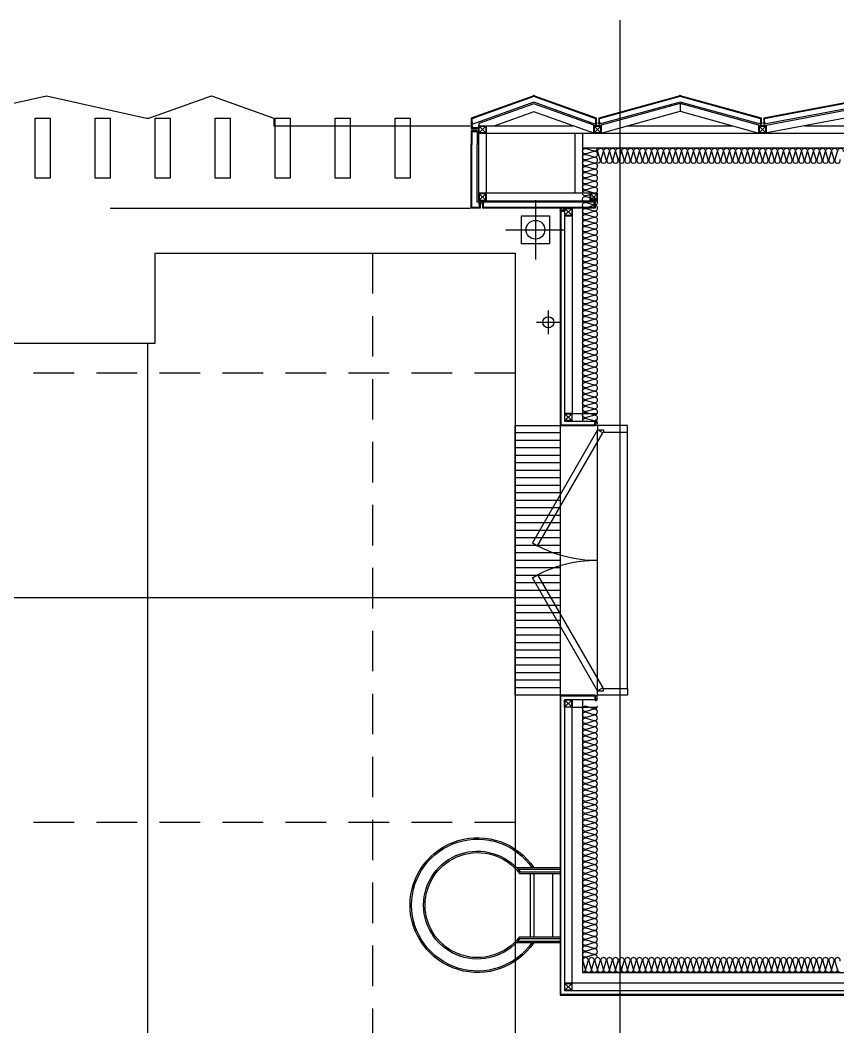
# Model space of a CAD drawing. Header units: millimetres. Extents: x -95754 to 177808, y 34455 to 149960.
# Drawn here: x 166904 to 172356, y 143243 to 149960 of the extents above; entities that cross this region are included whole.
import ezdxf

# ---------------------------------------------------------------- set-up
doc = ezdxf.new("R2010")
doc.units = ezdxf.units.MM
doc.header["$LTSCALE"] = 300
for name, pattern in [('CENTER', [2, 1.25, -0.25, 0.25, -0.25]), ('CENTERX2', [4, 2.5, -0.5, 0.5, -0.5]), ('HID', [2.8, 1.8, -1])]:
    doc.linetypes.add(name, pattern=pattern)
for name, color, linetype in [('6FIN', 6, 'Continuous'), ('A-CEN', 1, 'Continuous'), ('A-DOOR', 4, 'Continuous'), ('A-DOOR-1', 1, 'Continuous'), ('A-DOOR-8', 8, 'Continuous'), ('A-ELE-8', 8, 'Continuous'), ('A-ETC-LADDER', 8, 'Continuous'), ('A-FIN', 6, 'Continuous'), ('A-LOUVER', 6, 'Continuous'), ('A-SYM', 7, 'Continuous'), ('A-TERNCH', 8, 'Continuous'), ('A-WALL-D', 7, 'Continuous'), ('A-지붕바닥', 251, 'Continuous'), ('A-하지철물', 55, 'Continuous'), ('alucobond', 4, 'Continuous'), ('ISL', 251, 'Continuous'), ('loco_SCR', 1, 'Continuous'), ('mold', 4, 'Continuous'), ('RIVET', 6, 'Continuous'), ('SCREW', 6, 'Continuous'), ('SHEET', 6, 'Continuous'), ('보(girder)', 7, 'HID'), ('복합판넬', 6, 'Continuous'), ('우수계획', 7, 'Continuous'), ('코킹', 191, 'Continuous'), ('트랜치', 8, 'Continuous')]:
    doc.layers.add(name, color=color, linetype=linetype)
doc.layers.add('A-WIN-ELE', color=8, linetype='Continuous', lineweight=9)

# ---------------------------------------------------------------- blocks, each defined once
blk = doc.blocks.new('FDD-2')
at = {"layer": 'A-DOOR', "linetype": 'Continuous'}
for points in [[(-870, 200), (-116.6, 635), (-96.6, 600.4), (-850, 165.4)], [(870, 200), (116.6, 635), (96.6, 600.4), (850, 165.4)], [(-900, 200), (-870, 200), (-870, 160), (-855, 160), (-855, 0), (-900, 0)], [(900, 200), (870, 200), (870, 160), (855, 160), (855, 0), (900, 0)]]:
    blk.add_lwpolyline(points, close=True, dxfattribs=at)
at = {"layer": 'A-DOOR-1', "linetype": 'Continuous'}
for centre, start, end in [((-870, 200), 0, 30), ((870, 200), 150, 180)]:
    blk.add_arc(centre, 870, start, end, dxfattribs=at)
at = {"layer": 'A-DOOR-8', "linetype": 'Continuous'}
for p, q in [((-870, 200), (870, 200)), ((-855, 0), (855, 0))]:
    blk.add_line(p, q, dxfattribs=at)
blk = doc.blocks.new('LADDER')
at = {"color": 0}
for p, q in [((291, 500), (0, 500)), ((281.7, 490), (0, 490)), ((266.5, 471.9), (0, 471.9)), ((271.4, 461.9), (0, 461.9)), ((50.7, 461.9), (50.7, 38.1)), ((175, 461.9), (175, 38.1)), ((200, 461.9), (200, 38.1)), ((271.4, 38.1), (0, 38.1)), ((266.5, 28.1), (0, 28.1)), ((281.7, 10), (0, 10)), ((291, 0), (0, 0))]:
    blk.add_line(p, q, dxfattribs=at)
for radius, start, end in [(450, 213.74899, 146.25101), (440, 214.62354, 145.37646), (360, 218.05291, 141.94709), (350, 217.25969, 142.74031)]:
    blk.add_arc((550, 250), radius, start, end, dxfattribs=at)
blk = doc.blocks.new('*U2290')
at = {"layer": '6FIN'}
blk.add_lwpolyline([(25.3, 50), (-24.7, 50), (-24.7, 0), (25.3, 0)], close=True, dxfattribs=at)
at = {"layer": 'SHEET', "color": 8}
for p, q in [((-22.2, 2.5), (22.8, 47.5)), ((22.8, 2.5), (-22.2, 47.5))]:
    blk.add_line(p, q, dxfattribs=at)
blk.add_lwpolyline([(22.3, 2.3), (-21.7, 2.3, -0.414214), (-22.4, 3), (-22.4, 47, -0.414214), (-21.7, 47.7), (22.3, 47.7, -0.414214), (23, 47), (23, 3, -0.414214)], format="xyb", close=True, dxfattribs=at)
blk = doc.blocks.new('screw-2')
at = {"layer": 'loco_SCR', "linetype": 'CENTERX2'}
blk.add_line((-8.6, 0), (20.1, 0), dxfattribs=at)
at = {"layer": 'loco_SCR'}
for p, q in [((-2.4, 1.6), (-1.7, 3)), ((-0.7, 0.3), (-2.2, 0.8)), ((0, 4), (0, -4)), ((0, 2), (12.5, 2)), ((4.2, 2.5), (2.4, -2.5)), ((5.9, 2.5), (4.1, -2.5)), ((7.6, 2.5), (5.8, -2.5)), ((9.3, 2.5), (7.5, -2.5)), ((11, 2.5), (10.3, 0.5)), ((16, 0), (11.1, 0.8)), ((16, 0), (12.4, -2)), ((16, 0), (12.5, 2)), ((-2.4, -1.6), (-1.7, -3)), ((-0.7, -0.3), (-2.2, -0.8)), ((0, -2), (12.4, -2)), ((9.8, -1), (9.2, -2.5))]:
    blk.add_line(p, q, dxfattribs=at)
for centre, radius, start, end in [((0, 0), 4, 90, 270), ((-2, 1.3), 0.5, 135, 249.90676), ((-2.1, 3.1), 0.393, 352.90945, 75.28993), ((-0.7, 0), 0.262, 273.80758, 86.54792), ((11.1, -0.6), 1.4, 70.8182, 270.52942), ((-2, -1.3), 0.5, 109.98259, 225), ((-2.1, -3), 0.393, 261.9149, 3.48676)]:
    blk.add_arc(centre, radius, start, end, dxfattribs=at)
blk = doc.blocks.new('A$Caf999d5d')
at = {"layer": 'A-FIN'}
for p, q in [((-1, 15), (25, 14.9)), ((3, 19), (29, 18.9)), ((25, 7.4), (25, 14.9)), ((28, 7.4), (25, 7.4)), ((29, 7.4), (25, 7.4)), ((29, 7.4), (29, 18.9))]:
    blk.add_line(p, q, dxfattribs=at)
at = {"layer": '코킹', "color": 1}
blk.add_circle((14.5, 7.5), 7.5, dxfattribs=at)
at = {"layer": '코킹', "color": 1, "extrusion": (0, 0, -1)}
blk.add_ellipse((-1, 7.5), major_axis=(0, 7.5), ratio=0.368706, start_param=0, end_param=3.141604, dxfattribs=at)
at = {"layer": 'SCREW', "xscale": 0.700000000000001, "yscale": 0.700000000000001, "zscale": 0.700000000000001, "rotation": 359.9997454971837}
blk.add_blockref('screw-2', (25, 11.2), dxfattribs=at)
blk = doc.blocks.new('EX-1100')
at = {"layer": '6FIN', "elevation": 0}
for points in [[(3.2, 204.1), (46.8, 204.1, 0.414214), (50, 207.3), (50, 250.9, 0.414214), (46.8, 254.1), (3.2, 254.1, 0.414214), (0, 250.9), (0, 207.3, 0.414214)], [(1146.8, 204.1), (1103.2, 204.1, -0.414214), (1100, 207.3), (1100, 250.9, -0.414214), (1103.2, 254.1), (1146.8, 254.1, -0.414214), (1150, 250.9), (1150, 207.3, -0.414214)]]:
    blk.add_lwpolyline(points, format="xyb", close=True, dxfattribs=at)
at = {"layer": 'A-하지철물'}
for p, q in [((1100, 254.1), (50, 254.1)), ((923.1, 204.1), (226.9, 204.1)), ((575, 55.9), (575, 107.8))]:
    blk.add_line(p, q, dxfattribs=at)
at = {"layer": 'A-하지철물', "elevation": 0}
blk.add_lwpolyline([(1100, 201.1), (1100, 253), (575, 107.8), (50, 253), (50, 201.1), (575, 55.9)], close=True, dxfattribs=at)
at = {"layer": 'A-하지철물'}
blk.add_circle((575, 4.1), 4.07, dxfattribs=at)
at = {"layer": 'alucobond', "color": 251, "linetype": 'HID', "ltscale": 10}
for p, q in [((30.2, 185.1), (41.5, 185.1)), ((31.5, 182.4), (31.5, 187.8)), ((31.5, 186.6), (39.5, 186.6)), ((31.5, 183.6), (39.5, 183.6)), ((32, 189.3), (32.5, 189.3)), ((32, 180.9), (32.5, 180.9)), ((32.5, 180.9), (32.5, 189.3)), ((38, 182.7), (38, 187.4)), ((39.5, 182.7), (39.5, 187.4)), ((1119.8, 185.1), (1108.5, 185.1)), ((1110.5, 182.7), (1110.5, 187.4)), ((1118.5, 186.6), (1110.5, 186.6)), ((1118.5, 183.6), (1110.5, 183.6)), ((1112, 182.7), (1112, 187.4)), ((1117.5, 180.9), (1117.5, 189.3)), ((1118, 189.3), (1117.5, 189.3)), ((1118, 180.9), (1117.5, 180.9)), ((1118.5, 182.4), (1118.5, 187.8))]:
    blk.add_line(p, q, dxfattribs=at)
at = {"layer": 'alucobond'}
for p, q in [((32.5, 195.1), (36.5, 195.1)), ((1117.5, 195.1), (1113.5, 195.1))]:
    blk.add_line(p, q, dxfattribs=at)
at = {"layer": 'alucobond', "color": 251, "linetype": 'HID', "ltscale": 10, "elevation": 0}
for points in [[(32, 189.3), (31.5, 187.8)], [(32, 180.9), (31.5, 182.4)], [(36.5, 194.5), (575, 45.6), (1113.5, 194.5)], [(1118, 189.3), (1118.5, 187.8)], [(1118, 180.9), (1118.5, 182.4)]]:
    blk.add_lwpolyline(points, dxfattribs=at)
at = {"layer": 'alucobond', "elevation": 0}
for points in [[(32.5, 195.1), (32.5, 154.1), (575, 4.1), (1117.5, 154.1), (1117.5, 195.1)], [(36.5, 195.1), (36.5, 157.1), (575, 8.2), (1113.5, 157.1), (1113.5, 195.1)], [(1113.5, 195.1), (1113.5, 157.2)]]:
    blk.add_lwpolyline(points, dxfattribs=at)
at = {"layer": 'alucobond', "color": 251, "linetype": 'HID', "ltscale": 10, "elevation": 0}
for points in [[(39.5, 186.6, -0.666667), (39.5, 183.6, -1.5)], [(1110.5, 186.6, 0.666667), (1110.5, 183.6, 1.5)]]:
    blk.add_lwpolyline(points, format="xyb", dxfattribs=at)
at = {"layer": 'alucobond', "color": 251, "linetype": 'HID', "ltscale": 10}
for centre, start, end in [((38.7, 187.4), 0, 180), ((38.7, 182.7), 180, 0), ((1111.3, 187.4), 0, 180), ((1111.3, 182.7), 180, 0)]:
    blk.add_arc(centre, 0.75, start, end, dxfattribs=at)
at = {"layer": 'mold', "color": 4, "elevation": 0}
for points in [[(25, 204.1), (25, 202.6)], [(1125, 204.1), (1125, 202.6)]]:
    blk.add_lwpolyline(points, dxfattribs=at)
at = {"layer": 'SHEET', "color": 8}
for p, q in [((46.8, 250.9), (3.2, 207.3)), ((3.2, 250.9), (46.8, 207.3)), ((1103.2, 250.9), (1146.8, 207.3)), ((1146.8, 250.9), (1103.2, 207.3))]:
    blk.add_line(p, q, dxfattribs=at)
at = {"layer": 'SHEET', "color": 8, "elevation": 0}
for points in [[(3.2, 207.3), (46.8, 207.3), (46.8, 250.9), (3.2, 250.9)], [(1146.8, 207.3), (1103.2, 207.3), (1103.2, 250.9), (1146.8, 250.9)]]:
    blk.add_lwpolyline(points, close=True, dxfattribs=at)
blk = doc.blocks.new('EX-1600')
at = {"layer": '6FIN', "elevation": 0}
for points in [[(3.2, 204.1), (46.8, 204.1, 0.414214), (50, 207.3), (50, 250.9, 0.414214), (46.8, 254.1), (3.2, 254.1, 0.414214), (0, 250.9), (0, 207.3, 0.414214)], [(1646.8, 204.1), (1603.2, 204.1, -0.414214), (1600, 207.3), (1600, 250.9, -0.414214), (1603.2, 254.1), (1646.8, 254.1, -0.414214), (1650, 250.9), (1650, 207.3, -0.414214)]]:
    blk.add_lwpolyline(points, format="xyb", close=True, dxfattribs=at)
at = {"layer": 'A-하지철물'}
for p, q in [((1600, 254.1), (50, 254.1)), ((1344, 204.1), (306, 204.1))]:
    blk.add_line(p, q, dxfattribs=at)
at = {"layer": 'A-하지철물', "elevation": 0}
for points in [[(41.9, 254.1), (825, 105.8), (1608.1, 254.1)], [(50, 204.1), (50, 201.6), (825, 55), (1600, 201.6), (1600, 204.1)]]:
    blk.add_lwpolyline(points, dxfattribs=at)
at = {"layer": 'A-하지철물'}
blk.add_circle((825, 4.1), 4.07, dxfattribs=at)
at = {"layer": 'alucobond', "color": 251, "linetype": 'HID', "ltscale": 10}
for p, q in [((30.2, 185.1), (41.5, 185.1)), ((31.5, 182.4), (31.5, 187.8)), ((31.5, 186.6), (39.5, 186.6)), ((31.5, 183.6), (39.5, 183.6)), ((32, 189.3), (32.5, 189.3)), ((32, 180.9), (32.5, 180.9)), ((32.5, 180.9), (32.5, 189.3)), ((38, 182.7), (38, 187.4)), ((39.5, 182.7), (39.5, 187.4)), ((1619.8, 185.1), (1608.5, 185.1)), ((1610.5, 182.7), (1610.5, 187.4)), ((1618.5, 186.6), (1610.5, 186.6)), ((1618.5, 183.6), (1610.5, 183.6)), ((1612, 182.7), (1612, 187.4)), ((1617.5, 180.9), (1617.5, 189.3)), ((1618, 189.3), (1617.5, 189.3)), ((1618, 180.9), (1617.5, 180.9)), ((1618.5, 182.4), (1618.5, 187.8))]:
    blk.add_line(p, q, dxfattribs=at)
at = {"layer": 'alucobond'}
for p, q in [((32.5, 195.1), (36.5, 195.1)), ((1617.5, 195.1), (1613.5, 195.1))]:
    blk.add_line(p, q, dxfattribs=at)
at = {"layer": 'alucobond', "color": 251, "linetype": 'HID', "ltscale": 10}
for points in [[(32, 189.3), (31.5, 187.8)], [(32, 180.9), (31.5, 182.4)]]:
    blk.add_lwpolyline(points, dxfattribs=at)
at = {"layer": 'alucobond', "elevation": 0}
for points in [[(32.5, 195.1), (32.5, 154.1), (825, 4.1), (1617.5, 154.1), (1617.5, 195.1)], [(36.5, 195.1), (36.5, 157.4), (825, 8.1), (1613.5, 157.4), (1613.5, 195.1)]]:
    blk.add_lwpolyline(points, dxfattribs=at)
at = {"layer": 'alucobond', "color": 251, "linetype": 'HID', "ltscale": 10, "elevation": 0}
for points in [[(36.5, 194), (825, 44.8), (1613.5, 194)], [(1618, 189.3), (1618.5, 187.8)], [(1618, 180.9), (1618.5, 182.4)]]:
    blk.add_lwpolyline(points, dxfattribs=at)
at = {"layer": 'alucobond', "color": 251, "linetype": 'HID', "ltscale": 10}
blk.add_lwpolyline([(39.5, 186.6, -0.666667), (39.5, 183.6, -1.5)], format="xyb", dxfattribs=at)
at = {"layer": 'alucobond', "color": 251, "linetype": 'HID', "ltscale": 10, "elevation": 0}
blk.add_lwpolyline([(1610.5, 186.6, 0.666667), (1610.5, 183.6, 1.5)], format="xyb", dxfattribs=at)
at = {"layer": 'alucobond', "color": 251, "linetype": 'HID', "ltscale": 10}
for centre, start, end in [((38.7, 187.4), 0, 180), ((38.7, 182.7), 180, 0), ((1611.3, 187.4), 0, 180), ((1611.3, 182.7), 180, 0)]:
    blk.add_arc(centre, 0.75, start, end, dxfattribs=at)
at = {"layer": 'mold', "color": 4}
blk.add_lwpolyline([(25, 204.1), (25, 202.6)], dxfattribs=at)
at = {"layer": 'mold', "color": 4, "elevation": 0}
blk.add_lwpolyline([(1625, 204.1), (1625, 202.6)], dxfattribs=at)
at = {"layer": 'SHEET', "color": 8}
for p, q in [((46.8, 250.9), (3.2, 207.3)), ((3.2, 250.9), (46.8, 207.3)), ((1603.2, 250.9), (1646.8, 207.3)), ((1646.8, 250.9), (1603.2, 207.3))]:
    blk.add_line(p, q, dxfattribs=at)
at = {"layer": 'SHEET', "color": 8, "elevation": 0}
for points in [[(3.2, 207.3), (46.8, 207.3), (46.8, 250.9), (3.2, 250.9)], [(1646.8, 207.3), (1603.2, 207.3), (1603.2, 250.9), (1646.8, 250.9)]]:
    blk.add_lwpolyline(points, close=True, dxfattribs=at)
blk = doc.blocks.new('revit')
at = {"layer": 'RIVET'}
for p, q in [((-4.2, 0.5), (-4.2, 0)), ((4.2, 0), (-4.2, 0)), ((2.7, 1), (-2.7, 1)), ((-1.5, 1), (-1.5, -7)), ((1.5, 1), (1.5, -7)), ((4.2, 0.5), (4.2, 0)), ((2.4, -5.5), (-2.4, -5.5)), ((2.4, -7), (-2.4, -7))]:
    blk.add_line(p, q, dxfattribs=at)
at = {"layer": 'RIVET', "color": 1, "linetype": 'CENTER'}
blk.add_line((0, 2.3), (0, -9), dxfattribs=at)
at = {"layer": 'RIVET'}
for points in [[(-4.2, 0.5), (-2.7, 1)], [(4.2, 0.5), (2.7, 1)]]:
    blk.add_lwpolyline(points, dxfattribs=at)
blk.add_lwpolyline([(-1.5, -7, 0.666667), (1.5, -7, 1.5)], format="xyb", dxfattribs=at)
for centre, start, end in [((-2.4, -6.2), 90, 270), ((2.4, -6.2), 270, 90)]:
    blk.add_arc(centre, 0.75, start, end, dxfattribs=at)
blk = doc.blocks.new('A$C6799d5af')
at = {"layer": '6FIN', "elevation": 0}
for points in [[(60.7, 550), (104.3, 550, -0.414214), (107.5, 546.8), (107.5, 503.2, -0.414214), (104.3, 500), (60.7, 500, -0.414214), (57.5, 503.2), (57.5, 546.8, -0.414214)], [(871.8, 550), (828.2, 550, 0.414214), (825, 546.8), (825, 503.2, 0.414214), (828.2, 500), (871.8, 500, 0.414214), (875, 503.2), (875, 546.8, 0.414214)], [(104.3, 100), (60.7, 100, 0.414214), (57.5, 96.8), (57.5, 53.2, 0.414214), (60.7, 50), (104.3, 50, 0.414214), (107.5, 53.2), (107.5, 96.8, 0.414214)], [(846.8, 100), (803.2, 100, 0.414214), (800, 96.8), (800, 53.2, 0.414214), (803.2, 50), (846.8, 50, 0.414214), (850, 53.2), (850, 96.8, 0.414214)]]:
    blk.add_lwpolyline(points, format="xyb", close=True, dxfattribs=at)
at = {"layer": 'A-하지철물'}
for p, q in [((107.5, 550), (685.9, 550)), ((57.5, 500), (825, 500))]:
    blk.add_line(p, q, dxfattribs=at)
at = {"layer": 'A-하지철물', "elevation": 0}
for points in [[(825, 550), (825, 553.2), (425, 696.9), (57.5, 564.8), (57.5, 550)], [(825.1, 500), (425, 643.7), (164.1, 550)]]:
    blk.add_lwpolyline(points, dxfattribs=at)
for points in [[(107.5, 500), (107.5, 50), (57.5, 50), (57.5, 500)], [(750, 500), (750, 100), (700, 100), (700, 500)], [(107.5, 50), (800, 50), (800, 100), (107.5, 100)]]:
    blk.add_lwpolyline(points, close=True, dxfattribs=at)
at = {"layer": 'A-하지철물'}
blk.add_circle((425, 750, 0), 4.07, dxfattribs=at)
at = {"layer": 'alucobond', "color": 251, "linetype": 'HID', "ltscale": 10}
for p, q in [((5.2, 569), (16.5, 569)), ((6.5, 571.7), (6.5, 566.3)), ((6.5, 570.5), (14.5, 570.5)), ((6.5, 567.5), (14.5, 567.5)), ((7, 573.2), (7.5, 573.2)), ((7, 564.8), (7.5, 564.8)), ((7.5, 573.2), (7.5, 564.8)), ((13, 571.4), (13, 566.6)), ((14.5, 571.4), (14.5, 566.6)), ((844.8, 569), (833.5, 569)), ((835.5, 571.4), (835.5, 566.6)), ((843.5, 570.5), (835.5, 570.5)), ((843.5, 567.5), (835.5, 567.5)), ((837, 571.4), (837, 566.6)), ((842.5, 573.2), (842.5, 564.8)), ((843, 573.2), (842.5, 573.2)), ((843, 564.8), (842.5, 564.8)), ((843.5, 571.7), (843.5, 566.3))]:
    blk.add_line(p, q, dxfattribs=at)
at = {"layer": 'alucobond'}
for p, q in [((842.5, 558.9), (838.5, 558.9)), ((47.5, 532.5, 0), (47.5, 536.5, 0)), ((47.5, 517.5, 0), (47.5, 513.5, 0)), ((67.5, 0, 0), (7.5, 0, 0)), ((63.5, 4, 0), (11.5, 4, 0)), ((67.5, 40, 0), (63.5, 40, 0)), ((63.5, 40, 0), (63.5, 4, 0)), ((67.5, 40, 0), (67.5, 0, 0)), ((82.5, 40, 0), (82.5, 0, 0)), ((82.5, 40, 0), (86.5, 40, 0)), ((835, 0, 0), (82.5, 0, 0)), ((86.5, 40, 0), (86.5, 4, 0)), ((831, 4, 0), (86.5, 4, 0)), ((835, 40, 0), (831, 40, 0)), ((831, 40, 0), (831, 4, 0)), ((835, 40, 0), (835, 0, 0))]:
    blk.add_line(p, q, dxfattribs=at)
at = {"layer": 'alucobond', "color": 8}
for p, q in [((47.5, 512, 0), (47.5, 425, 0)), ((47.5, 40, 0), (47.5, 425)), ((829.5, 40, 0), (47.5, 40, 0))]:
    blk.add_line(p, q, dxfattribs=at)
at = {"layer": 'alucobond', "elevation": 0}
for points in [[(842.5, 558.9), (842.5, 600), (425, 750), (7.5, 600), (7.5, 532.5), (47.5, 532.5)], [(838.5, 558.9), (838.5, 597.2), (425, 745.7), (11.5, 597.2), (11.5, 549.5)], [(47.5, 517.5), (7.5, 517.5), (7.5, 425)], [(47.5, 513.5), (11.5, 513.5), (11.5, 425)], [(7.5, 0), (7.5, 425)], [(11.5, 4), (11.5, 425)]]:
    blk.add_lwpolyline(points, dxfattribs=at)
at = {"layer": 'alucobond', "color": 251, "linetype": 'HID', "ltscale": 10, "elevation": 0}
for points in [[(838.5, 558.9), (425, 707.5), (11.5, 558.9)], [(7, 573.2), (6.5, 571.7)], [(7, 564.8), (6.5, 566.3)], [(843, 573.2), (843.5, 571.7)], [(843, 564.8), (843.5, 566.3)]]:
    blk.add_lwpolyline(points, dxfattribs=at)
for points in [[(14.5, 567.5, 0.666667), (14.5, 570.5, 1.5)], [(835.5, 567.5, -0.666667), (835.5, 570.5, -1.5)]]:
    blk.add_lwpolyline(points, format="xyb", dxfattribs=at)
at = {"layer": 'alucobond', "color": 251, "linetype": 'HID', "ltscale": 10}
for centre, start, end in [((13.7, 571.4), 0, 180), ((13.7, 566.6), 180, 0), ((836.3, 571.4), 0, 180), ((836.3, 566.6), 180, 0)]:
    blk.add_arc(centre, 0.75, start, end, dxfattribs=at)
at = {"layer": 'mold', "color": 4, "elevation": 0}
for points in [[(13, 538), (57.5, 538), (57.5, 525), (56, 525), (56, 536.5), (11.5, 536.5), (11.5, 549.5), (13, 549.5), (13, 538)], [(850, 550), (850, 551.5)], [(13, 512), (57.5, 512), (57.5, 525), (56, 525), (56, 513.5), (11.5, 513.5), (11.5, 500.5), (13, 500.5), (13, 512)], [(62, 5.5), (62, 50), (75, 50), (75, 48.5), (63.5, 48.5), (63.5, 4), (50.5, 4), (50.5, 5.5), (62, 5.5)], [(88, 5.5), (88, 50), (75, 50), (75, 48.5), (86.5, 48.5), (86.5, 4), (99.5, 4), (99.5, 5.5), (88, 5.5)], [(829.5, 5.5), (829.5, 50), (842.5, 50), (842.5, 48.5), (831, 48.5), (831, 4), (818, 4), (818, 5.5), (829.5, 5.5)]]:
    blk.add_lwpolyline(points, dxfattribs=at)
at = {"layer": 'SHEET', "color": 8}
for p, q in [((104.3, 503.2), (60.7, 546.8)), ((60.7, 503.2), (104.3, 546.8)), ((828.2, 503.2), (871.8, 546.8)), ((871.8, 503.2), (828.2, 546.8)), ((60.7, 53.2), (104.3, 96.8)), ((104.3, 53.2), (60.7, 96.8)), ((803.2, 53.2, 0), (846.8, 96.8, 0)), ((846.8, 53.2, 0), (803.2, 96.8, 0))]:
    blk.add_line(p, q, dxfattribs=at)
at = {"layer": 'SHEET', "color": 8, "elevation": 0}
for points in [[(60.7, 546.8), (104.3, 546.8), (104.3, 503.2), (60.7, 503.2)], [(871.8, 546.8), (828.2, 546.8), (828.2, 503.2), (871.8, 503.2)], [(104.3, 96.8), (60.7, 96.8), (60.7, 53.2), (104.3, 53.2)], [(846.8, 96.8), (803.2, 96.8), (803.2, 53.2), (846.8, 53.2)]]:
    blk.add_lwpolyline(points, close=True, dxfattribs=at)
at = {"layer": 'alucobond', "rotation": 270}
for p in [(67.5, 30, 0), (835, 30, 0)]:
    blk.add_blockref('revit', p, dxfattribs=at)
at = {"layer": 'alucobond', "xscale": -1, "rotation": 90}
blk.add_blockref('revit', (82.5, 30, 0), dxfattribs=at)
blk = doc.blocks.new('A$Cacae0627')
at = {"layer": '우수계획', "color": 1}
for p, q in [((0, 528), (0, -528)), ((-528, 0), (528, 0))]:
    blk.add_line(p, q, dxfattribs=at)
at = {"layer": '우수계획', "color": 6, "lineweight": -3}
blk.add_lwpolyline([(-250, 250), (250, 250), (250, -250), (-250, -250)], close=True, dxfattribs=at)
blk.add_circle((0, 0), 167, dxfattribs=at)
blk = doc.blocks.new('A$C2f499a12')
at = {"layer": 'A-SYM', "xscale": 0.3749999999999939, "yscale": 0.3749999999999939, "zscale": 0.3749999999999939}
blk.add_blockref('A$Cacae0627', (307.6, 197.9), dxfattribs=at)
blk = doc.blocks.new('A$C4ff37237')
at = {"layer": '우수계획', "color": 1}
for p, q in [((79.2, 158.3, 0), (79.2, 0, 0)), ((0, 79.2, 0), (158.3, 79.2, 0))]:
    blk.add_line(p, q, dxfattribs=at)
at = {"layer": '우수계획', "color": 6, "lineweight": -3}
blk.add_circle((79.2, 79.2, 0), 37.5, dxfattribs=at)
blk = doc.blocks.new('*U2337')
at = {"layer": '트랜치'}
for p, q in [((50, 300), (50, 0)), ((100, 300), (100, 0)), ((150, 300), (150, 0)), ((200, 300), (200, 0)), ((250, 300), (250, 0)), ((300, 300), (300, 0)), ((350, 300), (350, 0)), ((400, 300), (400, 0)), ((450, 300), (450, 0)), ((500, 300), (500, 0)), ((550, 300), (550, 0)), ((600, 300), (600, 0)), ((650, 300), (650, 0)), ((700, 300), (700, 0)), ((750, 300), (750, 0)), ((800, 300), (800, 0)), ((850, 300), (850, 0)), ((900, 300), (900, 0)), ((950, 300), (950, 0)), ((1000, 300), (1000, 0)), ((1050, 300), (1050, 0)), ((1100, 300), (1100, 0)), ((1150, 300), (1150, 0)), ((1200, 300), (1200, 0)), ((1250, 300), (1250, 0)), ((1300, 300), (1300, 0)), ((1350, 300), (1350, 0)), ((1400, 300), (1400, 0)), ((1450, 300), (1450, 0)), ((1500, 300), (1500, 0)), ((1550, 300), (1550, 0)), ((1600, 300), (1600, 0)), ((1650, 300), (1650, 0)), ((1700, 300), (1700, 0)), ((1750, 300), (1750, 0)), ((1800, 300), (1800, 0))]:
    blk.add_line(p, q, dxfattribs=at)
at = {"layer": '트랜치', "color": 0}
blk.add_lwpolyline([(0, 300), (1800, 300), (1800, 0), (0, 0)], close=True, dxfattribs=at)

msp = doc.modelspace()

# ---------------------------------------------------------------- linework, layer by layer
at = {"layer": 'A-CEN'}
msp.add_line((170903.6, 142652.6), (170903.6, 149959.7), dxfattribs=at)
at = {"layer": 'A-ELE-8'}
msp.add_line((167503.6, 148705), (169903.6, 148705), dxfattribs=at)
at = {"layer": 'A-ELE-8', "elevation": 0}
msp.add_lwpolyline([(166411.1, 149305), (167078.6, 149455), (167746.1, 149305), (167746.1, 149305), (167761.1, 149305), (167761.1, 149305), (168178.6, 149455), (168596.1, 149305), (168596.1, 149255), (169903.6, 149255)], dxfattribs=at)
at = {"layer": 'A-LOUVER', "elevation": 0}
for points in [[(167003.6, 149305), (167103.6, 149305), (167103.6, 148905), (167003.6, 148905)], [(167403.6, 149305), (167503.6, 149305), (167503.6, 148905), (167403.6, 148905)], [(167803.6, 149305), (167903.6, 149305), (167903.6, 148905), (167803.6, 148905)], [(168203.6, 149305), (168303.6, 149305), (168303.6, 148905), (168203.6, 148905)], [(168603.6, 149305), (168703.6, 149305), (168703.6, 148905), (168603.6, 148905)], [(169003.6, 149305), (169103.6, 149305), (169103.6, 148905), (169003.6, 148905)], [(169403.6, 149305), (169503.6, 149305), (169503.6, 148905), (169403.6, 148905)]]:
    msp.add_lwpolyline(points, close=True, dxfattribs=at)
at = {"layer": 'A-TERNCH', "elevation": 0}
msp.add_lwpolyline([(144903.6, 147805), (146203.6, 147805), (146203.6, 148405), (155703.6, 148405), (155703.6, 147805), (157003.6, 147805), (157003.6, 148405), (166503.6, 148405), (166503.6, 147805), (167803.6, 147805), (167803.6, 148405), (170203.6, 148405), (170203.6, 143155), (176753.6, 143155), (176753.6, 135755), (170203.6, 135755), (170203.6, 107805)], dxfattribs=at)
msp.add_lwpolyline([(170203.6, 145455), (170203.6, 147255), (170503.6, 147255), (170503.6, 145455)], close=True, dxfattribs=at)
at = {"layer": 'A-WIN-ELE', "elevation": 0}
msp.add_lwpolyline([(170503.6, 148690), (170503.6, 143455), (177038.6, 143455)], dxfattribs=at)
at = {"layer": 'A-지붕바닥', "linetype": 'HID', "ltscale": 0.5}
for p, q in [((169253.6, 148405), (169253.6, 107805)), ((170203.6, 147605), (99303.6, 147605)), ((170203.6, 144605), (99303.6, 144605))]:
    msp.add_line(p, q, dxfattribs=at)
at = {"layer": 'A-지붕바닥'}
for p, q in [((167753.6, 147805), (167753.6, 108405)), ((170203.6, 146105), (99303.6, 146105))]:
    msp.add_line(p, q, dxfattribs=at)
at = {"layer": 'A-하지철물', "elevation": 0}
for points in [[(170533.6, 148705), (170533.6, 147285), (170753.6, 147285)], [(170583.6, 148705), (170583.6, 147335), (170753.6, 147335)], [(170753.6, 145425), (170533.6, 145425), (170533.6, 143485), (177053.6, 143485)], [(177053.6, 143535), (170583.6, 143535), (170583.6, 145375), (170753.6, 145375)]]:
    msp.add_lwpolyline(points, dxfattribs=at)
at = {"layer": 'ISL'}
msp.add_line((170653.6, 148705), (170653.6, 147285), dxfattribs=at)
at = {"layer": 'ISL', "elevation": 0}
for points in [[(177453.6, 143605), (177453.6, 149105), (170653.6, 149105)], [(177353.6, 143605), (177453.6, 143605), (177453.6, 149105), (170653.6, 149105), (170653.6, 148805)], [(170653.6, 145425), (170653.6, 143605), (177053.6, 143605)]]:
    msp.add_lwpolyline(points, dxfattribs=at)
for points in [[(170653.6, 147285, -0.509267), (170677.8, 147302.7), (170729.3, 147287.4, 1.372593), (170729.3, 147322.7), (170677.8, 147307.4, -0.509267), (170653.6, 147325, -0.509267), (170677.8, 147342.7), (170729.3, 147327.4, 1.372593), (170729.3, 147362.7), (170677.8, 147347.4, -0.509267), (170653.6, 147365, -0.509267), (170677.8, 147382.7), (170729.3, 147367.4, 1.372593), (170729.3, 147402.7), (170677.8, 147387.4, -0.509267), (170653.6, 147405, -0.509267), (170677.8, 147422.7), (170729.3, 147407.4, 1.372593), (170729.3, 147442.7), (170677.8, 147427.4, -0.509267), (170653.6, 147445, -0.509267), (170677.8, 147462.7), (170729.3, 147447.4, 1.372593), (170729.3, 147482.7), (170677.8, 147467.4, -0.509267), (170653.6, 147485, -0.509267), (170677.8, 147502.7), (170729.3, 147487.4, 1.372593), (170729.3, 147522.7), (170677.8, 147507.4, -0.509267), (170653.6, 147525, -0.509267), (170677.8, 147542.7), (170729.3, 147527.4, 1.372593), (170729.3, 147562.7), (170677.8, 147547.4, -0.509267), (170653.6, 147565, -0.509267), (170677.8, 147582.7), (170729.3, 147567.4, 1.372593), (170729.3, 147602.7), (170677.8, 147587.4, -0.509267), (170653.6, 147605, -0.509267), (170677.8, 147622.7), (170729.3, 147607.4, 1.372593), (170729.3, 147642.7), (170677.8, 147627.4, -0.509267), (170653.6, 147645, -0.509267), (170677.8, 147662.7), (170729.3, 147647.4, 1.372593), (170729.3, 147682.7), (170677.8, 147667.4, -0.509267), (170653.6, 147685, -0.509267), (170677.8, 147702.7), (170729.3, 147687.4, 1.372593), (170729.3, 147722.7), (170677.8, 147707.4, -0.509267), (170653.6, 147725, -0.509267), (170677.8, 147742.7), (170729.3, 147727.4, 1.372593), (170729.3, 147762.7), (170677.8, 147747.4, -0.509267), (170653.6, 147765, -0.509267), (170677.8, 147782.7), (170729.3, 147767.4, 1.372593), (170729.3, 147802.7), (170677.8, 147787.4, -0.509267), (170653.6, 147805, -0.509267), (170677.8, 147822.7), (170729.3, 147807.4, 1.372593), (170729.3, 147842.7), (170677.8, 147827.4, -0.509267), (170653.6, 147845, -0.509267), (170677.8, 147862.7), (170729.3, 147847.4, 1.372593), (170729.3, 147882.7), (170677.8, 147867.4, -0.509267), (170653.6, 147885, -0.509267), (170677.8, 147902.7), (170729.3, 147887.4, 1.372593), (170729.3, 147922.7), (170677.8, 147907.4, -0.509267), (170653.6, 147925, -0.509267), (170677.8, 147942.7), (170729.3, 147927.4, 1.372593), (170729.3, 147962.7), (170677.8, 147947.4, -0.509267), (170653.6, 147965, -0.509267), (170677.8, 147982.7), (170729.3, 147967.4, 1.372593), (170729.3, 148002.7), (170677.8, 147987.4, -0.509267), (170653.6, 148005, -0.509267), (170677.8, 148022.7), (170729.3, 148007.4, 1.372593), (170729.3, 148042.7), (170677.8, 148027.4, -0.509267), (170653.6, 148045, -0.509267), (170677.8, 148062.7), (170729.3, 148047.4, 1.372593), (170729.3, 148082.7), (170677.8, 148067.4, -0.509267), (170653.6, 148085, -0.509267), (170677.8, 148102.7), (170729.3, 148087.4, 1.372593), (170729.3, 148122.7), (170677.8, 148107.4, -0.509267), (170653.6, 148125, -0.509267), (170677.8, 148142.7), (170729.3, 148127.4, 1.372593), (170729.3, 148162.7), (170677.8, 148147.4, -0.509267), (170653.6, 148165, -0.509267), (170677.8, 148182.7), (170729.3, 148167.4, 1.372593), (170729.3, 148202.7), (170677.8, 148187.4, -0.509267), (170653.6, 148205, -0.509267), (170677.8, 148222.7), (170729.3, 148207.4, 1.372593), (170729.3, 148242.7), (170677.8, 148227.4, -0.509267), (170653.6, 148245, -0.509267), (170677.8, 148262.7), (170729.3, 148247.4, 1.372593), (170729.3, 148282.7), (170677.8, 148267.4, -0.509267), (170653.6, 148285, -0.509267), (170677.8, 148302.7), (170729.3, 148287.4, 1.372593), (170729.3, 148322.7), (170677.8, 148307.4, -0.509267), (170653.6, 148325, -0.509267), (170677.8, 148342.7), (170729.3, 148327.4, 1.372593), (170729.3, 148362.7), (170677.8, 148347.4, -0.509267), (170653.6, 148365, -0.509267), (170677.8, 148382.7), (170729.3, 148367.4, 1.372593), (170729.3, 148402.7), (170677.8, 148387.4, -0.509267), (170653.6, 148405, -0.509267), (170677.8, 148422.7), (170729.3, 148407.4, 1.372593), (170729.3, 148442.7), (170677.8, 148427.4, -0.509267), (170653.6, 148445, -0.509267), (170677.8, 148462.7), (170729.3, 148447.4, 1.372593), (170729.3, 148482.7), (170677.8, 148467.4, -0.509267), (170653.6, 148485, -0.509267), (170677.8, 148502.7), (170729.3, 148487.4, 1.372593), (170729.3, 148522.7), (170677.8, 148507.4, -0.509267), (170653.6, 148525, -0.509267), (170677.8, 148542.7), (170729.3, 148527.4, 1.372593), (170729.3, 148562.7), (170677.8, 148547.4, -0.509267), (170653.6, 148565, -0.509267), (170677.8, 148582.7), (170729.3, 148567.4, 1.372593), (170729.3, 148602.7), (170677.8, 148587.4, -0.509267), (170653.6, 148605, -0.509267), (170677.8, 148622.7), (170729.3, 148607.4, 1.372593), (170729.3, 148642.7), (170677.8, 148627.4, -0.509267), (170653.6, 148645, -0.509267), (170677.8, 148662.7), (170729.3, 148647.4, 1.372593), (170729.3, 148682.7), (170677.8, 148667.4, -0.509267), (170653.6, 148685, -0.509267), (170677.8, 148702.7), (170729.3, 148687.4, 1.372593), (170729.3, 148722.7), (170677.8, 148707.4, -0.509267), (170653.6, 148725, -0.509267), (170677.8, 148742.7), (170729.3, 148727.4, 1.372593), (170729.3, 148762.7), (170677.8, 148747.4, -0.509267), (170653.6, 148765, -0.509267), (170677.8, 148782.7), (170729.3, 148767.4, 1.372593), (170729.3, 148802.7), (170677.8, 148787.4, -0.509267), (170653.6, 148805, -0.509267), (170677.8, 148822.7), (170729.3, 148807.4, 1.372593), (170729.3, 148842.7), (170677.8, 148827.4, -0.509267), (170653.6, 148845, -0.509267), (170677.8, 148862.7), (170729.3, 148847.4, 1.372593), (170729.3, 148882.7), (170677.8, 148867.4, -0.509267), (170653.6, 148885, -0.509267), (170677.8, 148902.7), (170729.3, 148887.4, 1.372593), (170729.3, 148922.7), (170677.8, 148907.4, -0.509267), (170653.6, 148925, -0.509267), (170677.8, 148942.7), (170729.3, 148927.4, 1.372593), (170729.3, 148962.7), (170677.8, 148947.4, -0.509267), (170653.6, 148965, -0.509267), (170677.8, 148982.7), (170729.3, 148967.4, 1.372593), (170729.3, 149002.7), (170677.8, 148987.4, -0.509267), (170653.6, 149005, -0.509267), (170677.8, 149022.7), (170729.3, 149007.4, 1.372593), (170729.3, 149042.7), (170677.8, 149027.4, -0.509267), (170653.6, 149045, -0.509267), (170677.8, 149062.7), (170729.3, 149047.4, 1.372593), (170729.3, 149082.7), (170677.8, 149067.4, -0.509267), (170653.6, 149085, -0.509267), (170677.8, 149102.7), (170729.3, 149087.4, 0.508361), (170753.6, 149105, 0.508361)], [(170753.6, 149005, 0.509267), (170771.3, 149029.3), (170755.9, 149080.8, -1.372593), (170791.3, 149080.8), (170775.9, 149029.3, 0.509267), (170793.6, 149005, 0.509267), (170811.3, 149029.3), (170795.9, 149080.8, -1.372593), (170831.3, 149080.8), (170815.9, 149029.3, 0.509267), (170833.6, 149005, 0.509267), (170851.3, 149029.3), (170835.9, 149080.8, -1.372593), (170871.3, 149080.8), (170855.9, 149029.3, 0.509267), (170873.6, 149005, 0.509267), (170891.3, 149029.3), (170875.9, 149080.8, -1.372593), (170911.3, 149080.8), (170895.9, 149029.3, 0.509267), (170913.6, 149005, 0.509267), (170931.3, 149029.3), (170915.9, 149080.8, -1.372593), (170951.3, 149080.8), (170935.9, 149029.3, 0.509267), (170953.6, 149005, 0.509267), (170971.3, 149029.3), (170955.9, 149080.8, -1.372593), (170991.3, 149080.8), (170975.9, 149029.3, 0.509267), (170993.6, 149005, 0.509267), (171011.3, 149029.3), (170995.9, 149080.8, -1.372593), (171031.3, 149080.8), (171015.9, 149029.3, 0.509267), (171033.6, 149005, 0.509267), (171051.3, 149029.3), (171035.9, 149080.8, -1.372593), (171071.3, 149080.8), (171055.9, 149029.3, 0.509267), (171073.6, 149005, 0.509267), (171091.3, 149029.3), (171075.9, 149080.8, -1.372593), (171111.3, 149080.8), (171095.9, 149029.3, 0.509267), (171113.6, 149005, 0.509267), (171131.3, 149029.3), (171115.9, 149080.8, -1.372593), (171151.3, 149080.8), (171135.9, 149029.3, 0.509267), (171153.6, 149005, 0.509267), (171171.3, 149029.3), (171155.9, 149080.8, -1.372593), (171191.3, 149080.8), (171175.9, 149029.3, 0.509267), (171193.6, 149005, 0.509267), (171211.3, 149029.3), (171195.9, 149080.8, -1.372593), (171231.3, 149080.8), (171215.9, 149029.3, 0.509267), (171233.6, 149005, 0.509267), (171251.3, 149029.3), (171235.9, 149080.8, -1.372593), (171271.3, 149080.8), (171255.9, 149029.3, 0.509267), (171273.6, 149005, 0.509267), (171291.3, 149029.3), (171275.9, 149080.8, -1.372593), (171311.3, 149080.8), (171295.9, 149029.3, 0.509267), (171313.6, 149005, 0.509267), (171331.3, 149029.3), (171315.9, 149080.8, -1.372593), (171351.3, 149080.8), (171335.9, 149029.3, 0.509267), (171353.6, 149005, 0.509267), (171371.3, 149029.3), (171355.9, 149080.8, -1.372593), (171391.3, 149080.8), (171375.9, 149029.3, 0.509267), (171393.6, 149005, 0.509267), (171411.3, 149029.3), (171395.9, 149080.8, -1.372593), (171431.3, 149080.8), (171415.9, 149029.3, 0.509267), (171433.6, 149005, 0.509267), (171451.3, 149029.3), (171435.9, 149080.8, -1.372593), (171471.3, 149080.8), (171455.9, 149029.3, 0.509267), (171473.6, 149005, 0.509267), (171491.3, 149029.3), (171475.9, 149080.8, -1.372593), (171511.3, 149080.8), (171495.9, 149029.3, 0.509267), (171513.6, 149005, 0.509267), (171531.3, 149029.3), (171515.9, 149080.8, -1.372593), (171551.3, 149080.8), (171535.9, 149029.3, 0.509267), (171553.6, 149005, 0.509267), (171571.3, 149029.3), (171555.9, 149080.8, -1.372593), (171591.3, 149080.8), (171575.9, 149029.3, 0.509267), (171593.6, 149005, 0.509267), (171611.3, 149029.3), (171595.9, 149080.8, -1.372593), (171631.3, 149080.8), (171615.9, 149029.3, 0.509267), (171633.6, 149005, 0.509267), (171651.3, 149029.3), (171635.9, 149080.8, -1.372593), (171671.3, 149080.8), (171655.9, 149029.3, 0.509267), (171673.6, 149005, 0.509267), (171691.3, 149029.3), (171675.9, 149080.8, -1.372593), (171711.3, 149080.8), (171695.9, 149029.3, 0.509267), (171713.6, 149005, 0.509267), (171731.3, 149029.3), (171715.9, 149080.8, -1.372593), (171751.3, 149080.8), (171735.9, 149029.3, 0.509267), (171753.6, 149005, 0.509267), (171771.3, 149029.3), (171755.9, 149080.8, -1.372593), (171791.3, 149080.8), (171775.9, 149029.3, 0.509267), (171793.6, 149005, 0.509267), (171811.3, 149029.3), (171795.9, 149080.8, -1.372593), (171831.3, 149080.8), (171815.9, 149029.3, 0.509267), (171833.6, 149005, 0.509267), (171851.3, 149029.3), (171835.9, 149080.8, -1.372593), (171871.3, 149080.8), (171855.9, 149029.3, 0.509267), (171873.6, 149005, 0.509267), (171891.3, 149029.3), (171875.9, 149080.8, -1.372593), (171911.3, 149080.8), (171895.9, 149029.3, 0.509267), (171913.6, 149005, 0.509267), (171931.3, 149029.3), (171915.9, 149080.8, -1.372593), (171951.3, 149080.8), (171935.9, 149029.3, 0.509267), (171953.6, 149005, 0.509267), (171971.3, 149029.3), (171955.9, 149080.8, -1.372593), (171991.3, 149080.8), (171975.9, 149029.3, 0.509267), (171993.6, 149005, 0.509267), (172011.3, 149029.3), (171995.9, 149080.8, -1.372593), (172031.3, 149080.8), (172015.9, 149029.3, 0.509267), (172033.6, 149005, 0.509267), (172051.3, 149029.3), (172035.9, 149080.8, -1.372593), (172071.3, 149080.8), (172055.9, 149029.3, 0.509267), (172073.6, 149005, 0.509267), (172091.3, 149029.3), (172075.9, 149080.8, -1.372593), (172111.3, 149080.8), (172095.9, 149029.3, 0.509267), (172113.6, 149005, 0.509267), (172131.3, 149029.3), (172115.9, 149080.8, -1.372593), (172151.3, 149080.8), (172135.9, 149029.3, 0.509267), (172153.6, 149005, 0.509267), (172171.3, 149029.3), (172155.9, 149080.8, -1.372593), (172191.3, 149080.8), (172175.9, 149029.3, 0.509267), (172193.6, 149005, 0.509267), (172211.3, 149029.3), (172195.9, 149080.8, -1.372593), (172231.3, 149080.8), (172215.9, 149029.3, 0.509267), (172233.6, 149005, 0.509267), (172251.3, 149029.3), (172235.9, 149080.8, -1.372593), (172271.3, 149080.8), (172255.9, 149029.3, 0.509267), (172273.6, 149005, 0.509267), (172291.3, 149029.3), (172275.9, 149080.8, -1.372593), (172311.3, 149080.8), (172295.9, 149029.3, 0.509267), (172313.6, 149005, 0.509267), (172331.3, 149029.3), (172315.9, 149080.8, -1.372593), (172351.3, 149080.8), (172335.9, 149029.3, 0.509267), (172353.6, 149005, 0.509267), (172371.3, 149029.3)], [(172355.9, 149080.8, -1.372593), (172391.3, 149080.8)], [(170753.6, 143705, 0.509267), (170729.3, 143722.7), (170677.8, 143707.4, -1.372593), (170677.8, 143742.7), (170729.3, 143727.4, 0.509267), (170753.6, 143745, 0.509267), (170729.3, 143762.7), (170677.8, 143747.4, -1.372593), (170677.8, 143782.7), (170729.3, 143767.4, 0.509267), (170753.6, 143785, 0.509267), (170729.3, 143802.7), (170677.8, 143787.4, -1.372593), (170677.8, 143822.7), (170729.3, 143807.4, 0.509267), (170753.6, 143825, 0.509267), (170729.3, 143842.7), (170677.8, 143827.4, -1.372593), (170677.8, 143862.7), (170729.3, 143847.4, 0.509267), (170753.6, 143865, 0.509267), (170729.3, 143882.7), (170677.8, 143867.4, -1.372593), (170677.8, 143902.7), (170729.3, 143887.4, 0.509267), (170753.6, 143905, 0.509267), (170729.3, 143922.7), (170677.8, 143907.4, -1.372593), (170677.8, 143942.7), (170729.3, 143927.4, 0.509267), (170753.6, 143945, 0.509267), (170729.3, 143962.7), (170677.8, 143947.4, -1.372593), (170677.8, 143982.7), (170729.3, 143967.4, 0.509267), (170753.6, 143985, 0.509267), (170729.3, 144002.7), (170677.8, 143987.4, -1.372593), (170677.8, 144022.7), (170729.3, 144007.4, 0.509267), (170753.6, 144025, 0.509267), (170729.3, 144042.7), (170677.8, 144027.4, -1.372593), (170677.8, 144062.7), (170729.3, 144047.4, 0.509267), (170753.6, 144065, 0.509267), (170729.3, 144082.7), (170677.8, 144067.4, -1.372593), (170677.8, 144102.7), (170729.3, 144087.4, 0.509267), (170753.6, 144105, 0.509267), (170729.3, 144122.7), (170677.8, 144107.4, -1.372593), (170677.8, 144142.7), (170729.3, 144127.4, 0.509267), (170753.6, 144145, 0.509267), (170729.3, 144162.7), (170677.8, 144147.4, -1.372593), (170677.8, 144182.7), (170729.3, 144167.4, 0.509267), (170753.6, 144185, 0.509267), (170729.3, 144202.7), (170677.8, 144187.4, -1.372593), (170677.8, 144222.7), (170729.3, 144207.4, 0.509267), (170753.6, 144225, 0.509267), (170729.3, 144242.7), (170677.8, 144227.4, -1.372593), (170677.8, 144262.7), (170729.3, 144247.4, 0.509267), (170753.6, 144265, 0.509267), (170729.3, 144282.7), (170677.8, 144267.4, -1.372593), (170677.8, 144302.7), (170729.3, 144287.4, 0.509267), (170753.6, 144305, 0.509267), (170729.3, 144322.7), (170677.8, 144307.4, -1.372593), (170677.8, 144342.7), (170729.3, 144327.4, 0.509267), (170753.6, 144345, 0.509267), (170729.3, 144362.7), (170677.8, 144347.4, -1.372593), (170677.8, 144382.7), (170729.3, 144367.4, 0.509267), (170753.6, 144385, 0.509267), (170729.3, 144402.7), (170677.8, 144387.4, -1.372593), (170677.8, 144422.7), (170729.3, 144407.4, 0.509267), (170753.6, 144425, 0.509267), (170729.3, 144442.7), (170677.8, 144427.4, -1.372593), (170677.8, 144462.7), (170729.3, 144447.4, 0.509267), (170753.6, 144465, 0.509267), (170729.3, 144482.7), (170677.8, 144467.4, -1.372593), (170677.8, 144502.7), (170729.3, 144487.4, 0.509267), (170753.6, 144505, 0.509267), (170729.3, 144522.7), (170677.8, 144507.4, -1.372593), (170677.8, 144542.7), (170729.3, 144527.4, 0.509267), (170753.6, 144545, 0.509267), (170729.3, 144562.7), (170677.8, 144547.4, -1.372593), (170677.8, 144582.7), (170729.3, 144567.4, 0.509267), (170753.6, 144585, 0.509267), (170729.3, 144602.7), (170677.8, 144587.4, -1.372593), (170677.8, 144622.7), (170729.3, 144607.4, 0.509267), (170753.6, 144625, 0.509267), (170729.3, 144642.7), (170677.8, 144627.4, -1.372593), (170677.8, 144662.7), (170729.3, 144647.4, 0.509267), (170753.6, 144665, 0.509267), (170729.3, 144682.7), (170677.8, 144667.4, -1.372593), (170677.8, 144702.7), (170729.3, 144687.4, 0.509267), (170753.6, 144705, 0.509267), (170729.3, 144722.7), (170677.8, 144707.4, -1.372593), (170677.8, 144742.7), (170729.3, 144727.4, 0.509267), (170753.6, 144745, 0.509267), (170729.3, 144762.7), (170677.8, 144747.4, -1.372593), (170677.8, 144782.7), (170729.3, 144767.4, 0.509267), (170753.6, 144785, 0.509267), (170729.3, 144802.7), (170677.8, 144787.4, -1.372593), (170677.8, 144822.7), (170729.3, 144807.4, 0.509267), (170753.6, 144825, 0.509267), (170729.3, 144842.7), (170677.8, 144827.4, -1.372593), (170677.8, 144862.7), (170729.3, 144847.4, 0.509267), (170753.6, 144865, 0.509267), (170729.3, 144882.7), (170677.8, 144867.4, -1.372593), (170677.8, 144902.7), (170729.3, 144887.4, 0.509267), (170753.6, 144905, 0.509267), (170729.3, 144922.7), (170677.8, 144907.4, -1.372593), (170677.8, 144942.7), (170729.3, 144927.4, 0.509267), (170753.6, 144945, 0.509267), (170729.3, 144962.7), (170677.8, 144947.4, -1.372593), (170677.8, 144982.7), (170729.3, 144967.4, 0.509267), (170753.6, 144985, 0.509267), (170729.3, 145002.7), (170677.8, 144987.4, -1.372593), (170677.8, 145022.7), (170729.3, 145007.4, 0.509267), (170753.6, 145025, 0.509267), (170729.3, 145042.7), (170677.8, 145027.4, -1.372593), (170677.8, 145062.7), (170729.3, 145047.4, 0.509267), (170753.6, 145065, 0.509267), (170729.3, 145082.7), (170677.8, 145067.4, -1.372593), (170677.8, 145102.7), (170729.3, 145087.4, 0.509267), (170753.6, 145105, 0.509267), (170729.3, 145122.7), (170677.8, 145107.4, -1.372593), (170677.8, 145142.7), (170729.3, 145127.4, 0.509267), (170753.6, 145145, 0.509267), (170729.3, 145162.7), (170677.8, 145147.4, -1.372593), (170677.8, 145182.7), (170729.3, 145167.4, 0.509267), (170753.6, 145185, 0.509267), (170729.3, 145202.7), (170677.8, 145187.4, -1.372593), (170677.8, 145222.7), (170729.3, 145207.4, 0.509267), (170753.6, 145225, 0.509267), (170729.3, 145242.7), (170677.8, 145227.4, -1.372593), (170677.8, 145262.7), (170729.3, 145247.4, 0.509267), (170753.6, 145265, 0.509267), (170729.3, 145282.7), (170677.8, 145267.4, -1.372593), (170677.8, 145302.7), (170729.3, 145287.4, 0.509267), (170753.6, 145305, 0.509267), (170729.3, 145322.7), (170677.8, 145307.4, -1.372593), (170677.8, 145342.7), (170729.3, 145327.4, 0.509267), (170753.6, 145345, 0.509267), (170729.3, 145362.7), (170677.8, 145347.4, -1.372593), (170677.8, 145382.7), (170729.3, 145367.4, 0.509267), (170753.6, 145385)], [(172371.2, 143680.8, 1.372593), (172335.9, 143680.8), (172351.2, 143629.3, -0.509267), (172333.6, 143605, -0.509267), (172315.9, 143629.3), (172331.2, 143680.8, 1.372593), (172295.9, 143680.8), (172311.2, 143629.3, -0.509267), (172293.6, 143605, -0.509267), (172275.9, 143629.3), (172291.2, 143680.8, 1.372593), (172255.9, 143680.8), (172271.2, 143629.3, -0.509267), (172253.6, 143605, -0.509267), (172235.9, 143629.3), (172251.2, 143680.8, 1.372593), (172215.9, 143680.8), (172231.2, 143629.3, -0.509267), (172213.6, 143605, -0.509267), (172195.9, 143629.3), (172211.2, 143680.8, 1.372593), (172175.9, 143680.8), (172191.2, 143629.3, -0.509267), (172173.6, 143605, -0.509267), (172155.9, 143629.3), (172171.2, 143680.8, 1.372593), (172135.9, 143680.8), (172151.2, 143629.3, -0.509267), (172133.6, 143605, -0.509267), (172115.9, 143629.3), (172131.2, 143680.8, 1.372593), (172095.9, 143680.8), (172111.2, 143629.3, -0.509267), (172093.6, 143605, -0.509267), (172075.9, 143629.3), (172091.2, 143680.8, 1.372593), (172055.9, 143680.8), (172071.2, 143629.3, -0.509267), (172053.6, 143605, -0.509267), (172035.9, 143629.3), (172051.2, 143680.8, 1.372593), (172015.9, 143680.8), (172031.2, 143629.3, -0.509267), (172013.6, 143605, -0.509267), (171995.9, 143629.3), (172011.2, 143680.8, 1.372593), (171975.9, 143680.8), (171991.2, 143629.3, -0.509267), (171973.6, 143605, -0.509267), (171955.9, 143629.3), (171971.2, 143680.8, 1.372593), (171935.9, 143680.8), (171951.2, 143629.3, -0.509267), (171933.6, 143605, -0.509267), (171915.9, 143629.3), (171931.2, 143680.8, 1.372593), (171895.9, 143680.8), (171911.2, 143629.3, -0.509267), (171893.6, 143605, -0.509267), (171875.9, 143629.3), (171891.2, 143680.8, 1.372593), (171855.9, 143680.8), (171871.2, 143629.3, -0.509267), (171853.6, 143605, -0.509267), (171835.9, 143629.3), (171851.2, 143680.8, 1.372593), (171815.9, 143680.8), (171831.2, 143629.3, -0.509267), (171813.6, 143605, -0.509267), (171795.9, 143629.3), (171811.2, 143680.8, 1.372593), (171775.9, 143680.8), (171791.2, 143629.3, -0.509267), (171773.6, 143605, -0.509267), (171755.9, 143629.3), (171771.2, 143680.8, 1.372593), (171735.9, 143680.8), (171751.2, 143629.3, -0.509267), (171733.6, 143605, -0.509267), (171715.9, 143629.3), (171731.2, 143680.8, 1.372593), (171695.9, 143680.8), (171711.2, 143629.3, -0.509267), (171693.6, 143605, -0.509267), (171675.9, 143629.3), (171691.2, 143680.8, 1.372593), (171655.9, 143680.8), (171671.2, 143629.3, -0.509267), (171653.6, 143605, -0.509267), (171635.9, 143629.3), (171651.2, 143680.8, 1.372593), (171615.9, 143680.8), (171631.2, 143629.3, -0.509267), (171613.6, 143605, -0.509267), (171595.9, 143629.3), (171611.2, 143680.8, 1.372593), (171575.9, 143680.8), (171591.2, 143629.3, -0.509267), (171573.6, 143605, -0.509267), (171555.9, 143629.3), (171571.2, 143680.8, 1.372593), (171535.9, 143680.8), (171551.2, 143629.3, -0.509267), (171533.6, 143605, -0.509267), (171515.9, 143629.3), (171531.2, 143680.8, 1.372593), (171495.9, 143680.8), (171511.2, 143629.3, -0.509267), (171493.6, 143605, -0.509267), (171475.9, 143629.3), (171491.2, 143680.8, 1.372593), (171455.9, 143680.8), (171471.2, 143629.3, -0.509267), (171453.6, 143605, -0.509267), (171435.9, 143629.3), (171451.2, 143680.8, 1.372593), (171415.9, 143680.8), (171431.2, 143629.3, -0.509267), (171413.6, 143605, -0.509267), (171395.9, 143629.3), (171411.2, 143680.8, 1.372593), (171375.9, 143680.8), (171391.2, 143629.3, -0.509267), (171373.6, 143605, -0.509267), (171355.9, 143629.3), (171371.2, 143680.8, 1.372593), (171335.9, 143680.8), (171351.2, 143629.3, -0.509267), (171333.6, 143605, -0.509267), (171315.9, 143629.3), (171331.2, 143680.8, 1.372593), (171295.9, 143680.8), (171311.2, 143629.3, -0.509267), (171293.6, 143605, -0.509267), (171275.9, 143629.3), (171291.2, 143680.8, 1.372593), (171255.9, 143680.8), (171271.2, 143629.3, -0.509267), (171253.6, 143605, -0.509267), (171235.9, 143629.3), (171251.2, 143680.8, 1.372593), (171215.9, 143680.8), (171231.2, 143629.3, -0.509267), (171213.6, 143605, -0.509267), (171195.9, 143629.3), (171211.2, 143680.8, 1.372593), (171175.9, 143680.8), (171191.2, 143629.3, -0.509267), (171173.6, 143605, -0.509267), (171155.9, 143629.3), (171171.2, 143680.8, 1.372593), (171135.9, 143680.8), (171151.2, 143629.3, -0.509267), (171133.6, 143605, -0.509267), (171115.9, 143629.3), (171131.2, 143680.8, 1.372593), (171095.9, 143680.8), (171111.2, 143629.3, -0.509267), (171093.6, 143605, -0.509267), (171075.9, 143629.3), (171091.2, 143680.8, 1.372593), (171055.9, 143680.8), (171071.2, 143629.3, -0.509267), (171053.6, 143605, -0.509267), (171035.9, 143629.3), (171051.2, 143680.8, 1.372593), (171015.9, 143680.8), (171031.2, 143629.3, -0.509267), (171013.6, 143605, -0.509267), (170995.9, 143629.3), (171011.2, 143680.8, 1.372593), (170975.9, 143680.8), (170991.2, 143629.3, -0.509267), (170973.6, 143605, -0.509267), (170955.9, 143629.3), (170971.2, 143680.8, 1.372593), (170935.9, 143680.8), (170951.2, 143629.3, -0.509267), (170933.6, 143605, -0.509267), (170915.9, 143629.3), (170931.2, 143680.8, 1.372593), (170895.9, 143680.8), (170911.2, 143629.3, -0.509267), (170893.6, 143605, -0.509267), (170875.9, 143629.3), (170891.2, 143680.8, 1.372593), (170855.9, 143680.8), (170871.2, 143629.3, -0.509267), (170853.6, 143605, -0.509267), (170835.9, 143629.3), (170851.2, 143680.8, 1.372593), (170815.9, 143680.8), (170831.2, 143629.3, -0.509267), (170813.6, 143605, -0.509267), (170795.9, 143629.3), (170811.2, 143680.8, 1.372593), (170775.9, 143680.8), (170791.2, 143629.3, -0.509267), (170773.6, 143605, -0.509267), (170755.9, 143629.3), (170771.2, 143680.8, 1.372593), (170735.9, 143680.8), (170751.2, 143629.3, -0.509267), (170733.6, 143605, -0.509267), (170715.9, 143629.3), (170731.2, 143680.8, 1.372593), (170695.9, 143680.8), (170711.2, 143629.3, -0.509267), (170693.6, 143605, -0.509267), (170675.9, 143629.3), (170691.2, 143680.8, 1.372593), (170655.9, 143680.8), (170671.2, 143629.3, -0.5087), (170653.6, 143605, -0.5087)], [(172373.6, 143605, -0.509267), (172355.9, 143629.3)]]:
    msp.add_lwpolyline(points, format="xyb", dxfattribs=at)
at = {"layer": '복합판넬', "elevation": 0}
for points in [[(170503.6, 148690), (170503.6, 147255), (170738.6, 147255)], [(170507.6, 148686), (170507.6, 147259), (170734.6, 147259)], [(170738.6, 145455), (170503.6, 145455), (170503.6, 143455), (177038.6, 143455)], [(177034.6, 143459), (170507.6, 143459), (170507.6, 145451), (170734.6, 145451)]]:
    msp.add_lwpolyline(points, dxfattribs=at)

# ---------------------------------------------------------------- block references
at = {"layer": 'A-DOOR', "rotation": 90}
msp.add_blockref('FDD-2', (170953.6, 146355), dxfattribs=at)
at = {"layer": 'A-ETC-LADDER', "xscale": -1}
msp.add_blockref('LADDER', (170503.6, 143805), dxfattribs=at)
at = {"layer": 'A-FIN', "xscale": -1}
for p, rotation in [((170504.5, 148705), 180), ((170753.6, 145454), 90)]:
    msp.add_blockref('A$Caf999d5d', p, dxfattribs=dict(at, rotation=rotation))
at = {"layer": 'A-FIN', "rotation": 90.00000000000001}
msp.add_blockref('A$Caf999d5d', (170753.6, 147256), dxfattribs=at)
at = {"layer": 'A-WALL-D'}
msp.add_blockref('A$C6799d5af', (169903.6, 148705), dxfattribs=at)
at = {"layer": 'A-지붕바닥'}
for name, p in [('A$C2f499a12', (170031.7, 148363.4)), ('A$C4ff37237', (170346, 147864.4, 0))]:
    msp.add_blockref(name, p, dxfattribs=at)
at = {"layer": 'A-하지철물', "rotation": 180}
for name, p in [('EX-1100', (171878.6, 149459.1)), ('EX-1600', (173478.6, 149459.1))]:
    msp.add_blockref(name, p, dxfattribs=at)
at = {"layer": '보(girder)'}
for p in [(170558.3, 148655), (170558.3, 143485)]:
    msp.add_blockref('*U2290', p, dxfattribs=at)
at = {"layer": '보(girder)', "rotation": 270}
msp.add_blockref('*U2290', (170533.6, 147310.3), dxfattribs=at)
at = {"layer": '보(girder)', "xscale": -1, "rotation": 270}
msp.add_blockref('*U2290', (170533.6, 145399.7), dxfattribs=at)
at = {"layer": '트랜치', "color": 0, "rotation": 270}
msp.add_blockref('*U2337', (170203.6, 147255), dxfattribs=at)

doc.saveas('drawing.dxf')
